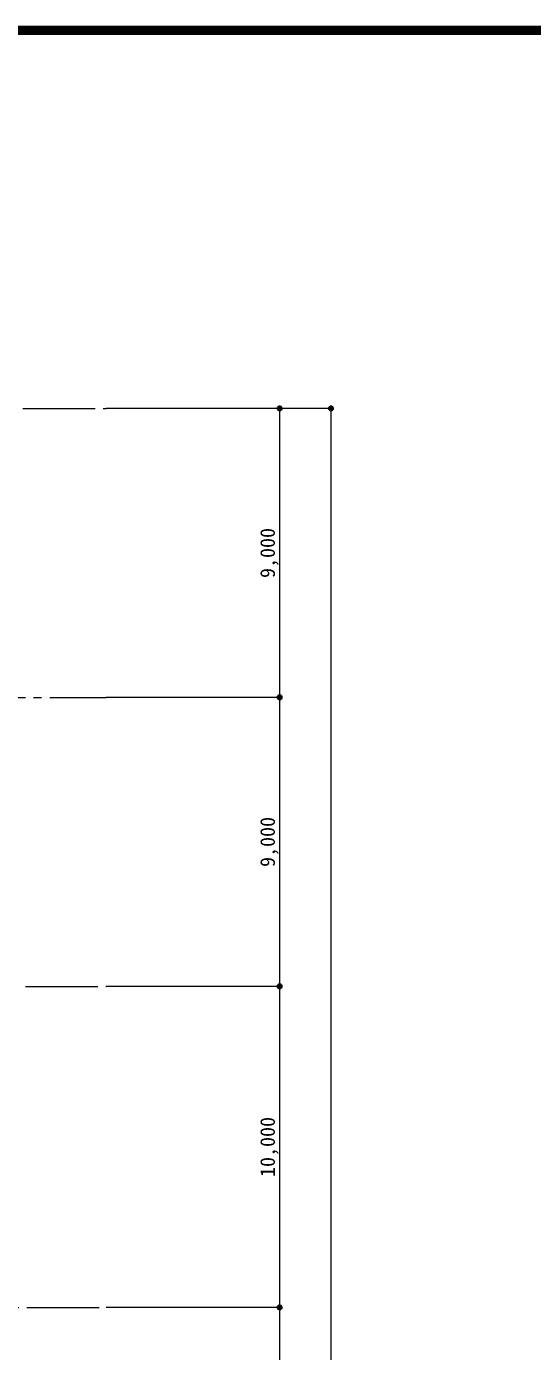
# Model space of a CAD drawing. Units: millimetres at full size, sheet at 1:250; details may follow other scales. Extents: x -229651 to 230101, y -162607 to 48650.
# Drawn here: x 145569 to 161322, y -106268 to -65000 of the extents above; entities that cross this region are included whole.
import ezdxf
from ezdxf.enums import TextEntityAlignment as Align

# ---------------------------------------------------------------- set-up
doc = ezdxf.new("R2010")
doc.units = ezdxf.units.MM
doc.header["$LTSCALE"] = 250
doc.header["$PDMODE"] = 32
doc.header["$PDSIZE"] = 125
doc.linetypes.add('CHAIN2', pattern=[12, 9, -1, 1, -1])
for name, color, linetype, lineweight in [('1-3', 3, 'Continuous', 35), ('A-0', 5, 'Continuous', 9), ('E-0', 4, 'Continuous', 18), ('E-7', 4, 'Continuous', 18)]:
    doc.layers.add(name, color=color, linetype=linetype, lineweight=lineweight)
doc.styles.add('ＭＳ ゴシック', font='')
doc.styles.get('ＭＳ ゴシック').set_extended_font_data('MS Gothic')

msp = doc.modelspace()

# ---------------------------------------------------------------- linework, layer by layer
at = {"layer": '1-3'}
for p in [(153447.9, -76895.8), (155047.9, -76895.8), (153447.9, -85895.8), (153447.9, -94895.8), (153447.9, -104895.8)]:
    msp.add_point(p, dxfattribs=at)
at = {"layer": 'A-0'}
for p, q in [((91473.9, -65025), (230076.1, -65025)), ((91498.9, -65050.1), (230051.1, -65050.1)), ((91523.9, -65075.1), (230026.1, -65075.1)), ((91549, -65100.1), (230001.1, -65100.1)), ((91574, -65125.1), (229976, -65125.1)), ((91599, -65150.2), (229951, -65150.2)), ((91624, -65175.2), (229926, -65175.2)), ((91649.1, -65200.2), (229901, -65200.2)), ((91674.1, -65225.2), (229875.9, -65225.2)), ((229850.9, -65250.3), (91699.1, -65250.3))]:
    msp.add_line(p, q, dxfattribs=at)
msp.add_lwpolyline([(230101.2, -65000), (91448.8, -65000), (91448.8, -162607.3)], dxfattribs=at)
at = {"layer": 'E-0', "color": 5, "linetype": 'CHAIN2', "lineweight": 9}
for p, q in [((106453.9, -76895.8), (148051.5, -76895.8)), ((125290, -85895.8), (148051.5, -85895.8)), ((106535.9, -94895.8), (148051.5, -94895.8)), ((106581.4, -104895.8), (148051.5, -104895.8))]:
    msp.add_line(p, q, dxfattribs=at)
at = {"layer": 'E-7'}
for p, q in [((153447.9, -76895.8), (148051.5, -76895.8)), ((153447.9, -76895.8), (153447.9, -85895.8)), ((155047.9, -76895.8), (153447.9, -76895.8)), ((155047.9, -76895.8), (155047.9, -145895.8)), ((153447.9, -85895.8), (148051.5, -85895.8))]:
    msp.add_line(p, q, dxfattribs=at)
for points in [[(153447.9, -85895.8), (153447.9, -94895.8), (148051.5, -94895.8)], [(153447.9, -94895.8), (153447.9, -104895.8), (148051.5, -104895.8)], [(153447.9, -104895.8), (153447.9, -114225.8), (153447.9, -122895.8), (153447.9, -130895.8), (153447.9, -139895.8), (153447.9, -145565.8), (153447.9, -145895.8)]]:
    msp.add_lwpolyline(points, dxfattribs=at)

# ---------------------------------------------------------------- texts
at = {"layer": 'E-7', "style": 'ＭＳ ゴシック'}
for s, p in [('9,000', (153440, -82177)), ('9,000', (153440, -91177)), ('10,000', (153440, -100833.3))]:
    msp.add_text(s, height=458.2, rotation=90, dxfattribs=at).set_placement(p, align=Align.BOTTOM_LEFT)

doc.saveas('drawing.dxf')
